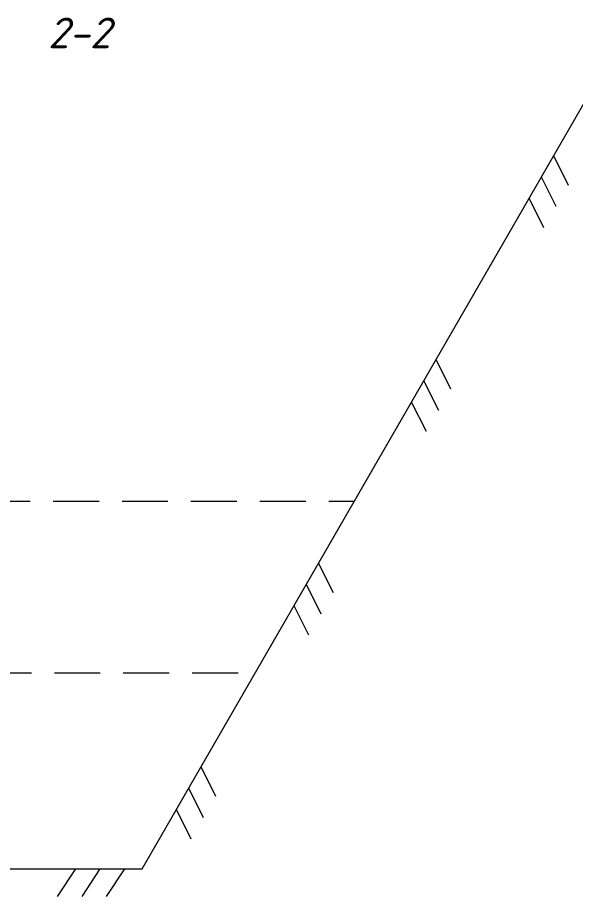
# Model space of a CAD drawing. Header units: millimetres. Extents: x 10124 to 8132345, y -95635 to 1386204.
# Drawn here: x 112182 to 121288, y -42464 to -28124 of the extents above; entities that cross this region are included whole.
import ezdxf

# ---------------------------------------------------------------- set-up
doc = ezdxf.new("R2010")
doc.units = ezdxf.units.MM
doc.linetypes.add('невидимая', pattern=[0.375, 0.25, -0.125])
doc.layers.add('013', color=7, linetype='Continuous', lineweight=13)
doc.styles.add('10', font='isocpeui.ttf', dxfattribs={"height": 25})

msp = doc.modelspace()

# ---------------------------------------------------------------- linework, layer by layer
at = {"layer": '013', "ltscale": 100}
for p, q in [((114217.009, -42013.721), (121607.092, -29213.721)), ((121174.707, -30862.635), (120933.71, -30380.053)), ((120974.707, -31209.045), (120733.71, -30726.464)), ((120774.707, -31555.455), (120533.71, -31072.874)), ((119255.649, -34186.54), (119014.653, -33703.959)), ((119055.649, -34532.95), (118814.653, -34050.369)), ((118855.649, -34879.361), (118614.653, -34396.779)), ((117336.592, -37510.445), (117095.595, -37027.864)), ((117136.592, -37856.856), (116895.595, -37374.274)), ((116936.592, -38203.266), (116695.595, -37720.684)), ((115417.534, -40834.351), (115176.537, -40351.769)), ((115217.534, -41180.761), (114976.537, -40698.179)), ((115017.534, -41527.171), (114776.537, -41044.589)), ((112834.851, -42463.721), (113132.281, -42013.721)), ((113234.851, -42463.721), (113532.281, -42013.721)), ((113634.851, -42463.721), (113932.281, -42013.721))]:
    msp.add_line(p, q, dxfattribs=at)
at = {"layer": '013', "linetype": 'невидимая', "ltscale": 3000}
for p, q in [((103761.704, -36013.721), (117681.11, -36013.721)), ((103782.559, -38813.721), (116064.53, -38813.721))]:
    msp.add_line(p, q, dxfattribs=at)
at = {"layer": '013', "ltscale": 100}
msp.add_lwpolyline([(108477.242, -42013.721), (114217.009, -42013.721), (114217.009, -42013.721)], dxfattribs=at)

# ---------------------------------------------------------------- texts
at = {"color": 0, "style": '10'}
msp.add_text('2-2', height=500, dxfattribs=at).set_placement((112678.32, -28624.06))

doc.saveas('drawing.dxf')
